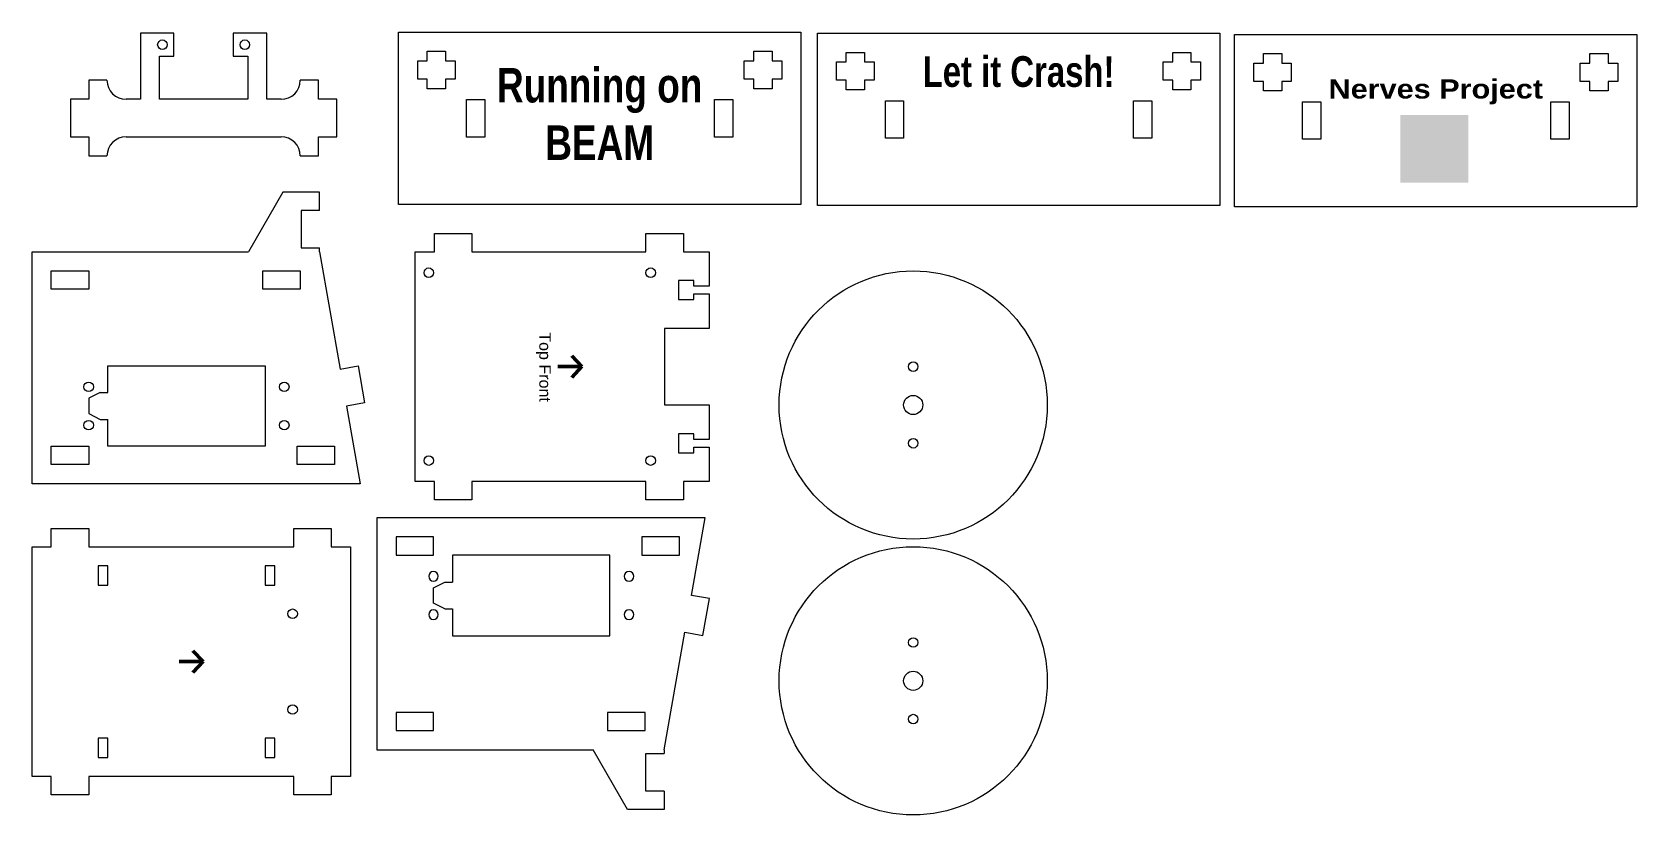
# Model space of a CAD drawing. Header units: millimetres. Extents: x 10 to 429, y 13 to 217.
import ezdxf
from ezdxf.enums import TextEntityAlignment as Align

# ---------------------------------------------------------------- set-up
doc = ezdxf.new("R2010")
doc.units = ezdxf.units.MM
doc.layers.get('0').update_dxf_attribs({"linetype": 'CONTINUOUS', "lineweight": 25, "true_color": 0x000000})
for name, color, linetype, lineweight, true_color in [('Cut insides', 1, 'CONTINUOUS', 0, 0xff0000), ('Cut outside', 5, 'CONTINUOUS', 0, 0x0000ff), ('Engrave', 7, 'CONTINUOUS', 25, 0x000000)]:
    doc.layers.add(name, color=color, linetype=linetype, lineweight=lineweight, true_color=true_color)
doc.styles.add('textstyle0', font='')
doc.styles.add('textstyle1', font='')
doc.styles.add('textstyle4', font='')
doc.styles.add('textstyle8', font='')
doc.styles.get('textstyle0').set_extended_font_data('Impact')
doc.styles.get('textstyle1').set_extended_font_data('Arial')
doc.styles.get('textstyle4').set_extended_font_data('Impact')
doc.styles.get('textstyle8').set_extended_font_data('Arial Black')

# ---------------------------------------------------------------- blocks, each defined once
blk = doc.blocks.new('raspberrypi')
at = {"layer": 'Cut insides'}
for centre in [(3.556, 52.832), (61.468, 52.832), (3.556, 3.81), (61.468, 3.81)]:
    blk.add_circle(centre, 1.25, dxfattribs=at)
blk = doc.blocks.new('top')
at = {"layer": 'Cut outside'}
for p, q in [((0, 70), (0, 76.7)), ((0, 76.7), (9, 76.7)), ((9, 76.7), (9, 72.7)), ((11, 72.7), (11, 76.7)), ((11, 76.7), (20, 76.7)), ((20, 76.7), (20, 65.1)), ((40, 65.1), (40, 76.7)), ((40, 76.7), (49, 76.7)), ((49, 76.7), (49, 72.7)), ((51, 72.7), (51, 76.7)), ((51, 76.7), (60, 76.7)), ((60, 76.7), (60, 70)), ((7.5, 72.7), (7.5, 68.7)), ((9, 72.7), (7.5, 72.7)), ((12.5, 72.7), (11, 72.7)), ((12.5, 68.7), (12.5, 72.7)), ((47.5, 72.7), (47.5, 68.7)), ((49, 72.7), (47.5, 72.7)), ((52.5, 72.7), (51, 72.7)), ((52.5, 68.7), (52.5, 72.7)), ((-4.78, 60.23), (-4.78, 70)), ((-4.78, 70), (0, 70)), ((7.5, 68.7), (12.5, 68.7)), ((47.5, 68.7), (52.5, 68.7)), ((60, 70), (64.78, 70)), ((64.78, 70), (64.78, 60.23)), ((20, 65.1), (40, 65.1)), ((0, 60.23), (-4.78, 60.23)), ((0, 14.78), (0, 60.23)), ((64.78, 60.23), (60, 60.23)), ((60, 60.23), (60, 14.78)), ((-4.78, 5), (-4.78, 14.78)), ((-4.78, 14.78), (0, 14.78)), ((60, 14.78), (64.78, 14.78)), ((64.78, 14.78), (64.78, 5)), ((0, 5), (-4.78, 5)), ((0, 0), (0, 5)), ((64.78, 5), (60, 5)), ((60, 5), (60, 0)), ((60, 0), (0, 0))]:
    blk.add_line(p, q, dxfattribs=at)
at = {"layer": 'Engrave', "lineweight": 50}
for p, q in [((30, 43.53), (27.17, 40.85)), ((27.17, 40.85), (30, 43.53)), ((30, 43.53), (27.17, 40.85)), ((27.17, 40.85), (30, 43.53)), ((30, 37.27), (30, 43.53)), ((30, 43.53), (32.83, 40.85)), ((32.83, 40.85), (30, 43.53)), ((30, 43.53), (30, 37.27)), ((30, 37.27), (30, 43.53)), ((30, 43.53), (32.83, 40.85)), ((32.83, 40.85), (30, 43.53)), ((30, 43.53), (30, 37.27)), ((30, 37.27), (30, 37.27)), ((30, 37.27), (30, 37.27))]:
    blk.add_line(p, q, dxfattribs=at)
at = {"layer": 'Cut outside', "rotation": 270}
blk.add_blockref('raspberrypi', (1.68, 65.02), dxfattribs=at)
at = {"layer": 'Engrave', "style": 'textstyle1'}
blk.add_text('Top Front', height=3, dxfattribs=at).set_placement((30.11, 31.5), align=Align.BOTTOM_CENTER)
blk = doc.blocks.new('bottom')
at = {"layer": 'Cut insides'}
for p, q in [((10, 63.33), (5, 63.33)), ((5, 63.33), (5, 60.83)), ((10, 60.83), (10, 63.33)), ((55, 63.33), (50, 63.33)), ((50, 63.33), (50, 60.83)), ((55, 60.83), (55, 63.33)), ((5, 60.83), (10, 60.83)), ((5, 60.83), (5, 60.83)), ((50, 60.83), (55, 60.83)), ((50, 60.83), (50, 60.83)), ((10, 19.78), (5, 19.78)), ((5, 19.78), (5, 17.28)), ((5, 17.28), (10, 17.28)), ((5, 17.28), (5, 17.28)), ((10, 17.28), (10, 19.78)), ((55, 19.78), (50, 19.78)), ((50, 19.78), (50, 17.28)), ((50, 17.28), (55, 17.28)), ((50, 17.28), (50, 17.28)), ((55, 17.28), (55, 19.78))]:
    blk.add_line(p, q, dxfattribs=at)
for centre in [(17.5, 68), (42.5, 68)]:
    blk.add_circle(centre, 1.25, dxfattribs=at)
at = {"layer": 'Cut outside'}
for p, q in [((0, 83.1), (60, 83.1)), ((0, 78.1), (0, 83.1)), ((60, 83.1), (60, 78.1)), ((-4.78, 68.33), (-4.78, 78.1)), ((-4.78, 78.1), (0, 78.1)), ((60, 78.1), (64.78, 78.1)), ((64.78, 78.1), (64.78, 68.33)), ((0, 68.33), (-4.78, 68.33)), ((0, 14.78), (0, 68.33)), ((64.78, 68.33), (60, 68.33)), ((60, 68.33), (60, 14.78)), ((30, 38.42), (30, 38.42)), ((30, 38.42), (30, 38.42)), ((-4.78, 5), (-4.78, 14.78)), ((-4.78, 14.78), (0, 14.78)), ((60, 14.78), (64.78, 14.78)), ((64.78, 14.78), (64.78, 5)), ((0, 5), (-4.78, 5)), ((0, 0), (0, 5)), ((64.78, 5), (60, 5)), ((60, 5), (60, 0)), ((60, 0), (0, 0))]:
    blk.add_line(p, q, dxfattribs=at)
at = {"layer": 'Engrave', "lineweight": 50}
for p, q in [((30, 44.68), (27.17, 42)), ((30, 38.42), (30, 44.68)), ((32.83, 42), (30, 44.68))]:
    blk.add_line(p, q, dxfattribs=at)
blk = doc.blocks.new('side')
at = {"layer": 'Cut insides'}
for p, q in [((50.77, 78.98), (55.55, 78.98)), ((50.77, 69.2), (50.77, 78.98)), ((55.55, 78.98), (55.55, 69.2)), ((5, 70), (9.77, 70)), ((5, 60.23), (5, 70)), ((9.77, 70), (9.77, 60.23)), ((55.55, 69.2), (50.77, 69.2)), ((9.77, 60.23), (5, 60.23)), ((29.77, 60.82), (50.77, 60.82)), ((29.77, 19.77), (29.77, 60.82)), ((50.77, 60.82), (50.77, 19.77)), ((36.77, 19.77), (29.77, 19.77)), ((36.77, 17.77), (36.77, 19.77)), ((36.77, 17.77), (38.27, 14.77)), ((42.27, 14.77), (43.77, 17.77)), ((50.77, 19.77), (43.77, 19.77)), ((43.77, 17.77), (43.77, 19.77)), ((5, 14.77), (9.77, 14.77)), ((5, 5), (5, 14.77)), ((9.77, 14.77), (9.77, 5)), ((38.27, 14.77), (42.27, 14.77)), ((50.77, 14.77), (55.55, 14.77)), ((50.77, 5), (50.77, 14.77)), ((55.55, 14.77), (55.55, 5)), ((9.77, 5), (5, 5)), ((55.55, 5), (50.77, 5))]:
    blk.add_line(p, q, dxfattribs=at)
for centre in [(35.27, 65.82), (45.27, 65.82), (35.27, 14.77), (45.27, 14.77)]:
    blk.add_circle(centre, 1.25, dxfattribs=at)
at = {"layer": 'Cut outside'}
for p, q in [((29.83, 85.11), (39.46, 86.81)), ((30.66, 80.41), (29.83, 85.11)), ((39.46, 86.81), (40.29, 82.1)), ((40.29, 82.1), (60.55, 85.68)), ((60.55, 85.68), (60.55, 0)), ((0, 75), (30.66, 80.41)), ((-15.55, 75), (-15.55, 65.45)), ((-10.78, 75), (-15.55, 75)), ((-10.78, 75), (-10.78, 70.22)), ((-1, 70.22), (-1, 75)), ((0, 75), (-1, 75)), ((-10.78, 70.22), (-1, 70.22)), ((-15.55, 65.45), (0, 56.47)), ((0, 0), (0, 56.47)), ((60.55, 0), (0, 0))]:
    blk.add_line(p, q, dxfattribs=at)
blk = doc.blocks.new('picamera')
at = {"layer": 'Cut insides'}
for centre in [(1.75, 14.25), (23.25, 14.25)]:
    blk.add_circle(centre, 1.25, dxfattribs=at)
blk = doc.blocks.new('camera_holder')
at = {"layer": 'Cut outside'}
for p, q in [((18.2775, 27.025), (18.2775, 9.775)), ((27.0275, 27.025), (18.2775, 27.025)), ((27.0275, 21.025), (27.0275, 27.025)), ((51.2775, 27.025), (42.5275, 27.025)), ((42.5275, 27.025), (42.5275, 21.025)), ((51.2775, 9.775), (51.2775, 27.025)), ((23.2775, 9.775), (23.2775, 21.025)), ((23.2775, 21.025), (27.0275, 21.025)), ((42.5275, 21.025), (46.2775, 21.025)), ((46.2775, 21.025), (46.2775, 9.775)), ((9.55, 14.775), (4.775, 14.775)), ((4.775, 14.775), (4.775, 9.775)), ((64.78, 14.775), (60.005, 14.775)), ((64.78, 9.775), (64.78, 14.775)), ((0, 9.775), (0, 0)), ((4.775, 9.775), (0, 9.775)), ((18.2775, 9.775), (14.55, 9.775)), ((46.2775, 9.775), (23.2775, 9.775)), ((55.005, 9.775), (51.2775, 9.775)), ((69.555, 9.775), (64.78, 9.775)), ((69.555, 0), (69.555, 9.775)), ((0, 0), (4.775, 0)), ((4.775, 0), (4.775, -5)), ((14.55, 0), (55.005, 0)), ((64.78, 0), (69.555, 0)), ((64.78, -5), (64.78, 0)), ((4.775, -5), (9.55, -5)), ((60.005, -5), (64.78, -5))]:
    blk.add_line(p, q, dxfattribs=at)
for centre, start, end in [((14.55, 14.775), 180, 270), ((55.005, 14.775), 270, 0), ((14.55, -5), 90, 180), ((55.005, -5), 0, 90)]:
    blk.add_arc(centre, 5, start, end, dxfattribs=at)
blk.add_blockref('picamera', (22.2775, 9.775), dxfattribs=at)
blk = doc.blocks.new('wheel')
at = {"layer": 'Cut insides'}
for centre, radius in [((0, 10), 1.25), ((0, 0), 2.5), ((0, -10), 1.25)]:
    blk.add_circle(centre, radius, dxfattribs=at)
at = {"layer": 'Cut outside'}
blk.add_circle((0, 0), 35, dxfattribs=at)
blk = doc.blocks.new('shovel-blank')
at = {"layer": 'Cut insides'}
for p, q in [((17.725, 27.3875), (22.5, 27.3875)), ((17.725, 17.6125), (17.725, 27.3875)), ((22.5, 27.3875), (22.5, 17.6125)), ((82.5, 27.3875), (87.275, 27.3875)), ((82.5, 17.6125), (82.5, 27.3875)), ((87.275, 27.3875), (87.275, 17.6125)), ((22.5, 17.6125), (17.725, 17.6125)), ((87.275, 17.6125), (82.5, 17.6125))]:
    blk.add_line(p, q, dxfattribs=at)
at = {"layer": 'Cut outside'}
for p, q in [((0, 45), (105, 45)), ((0, 0), (0, 45)), ((105, 45), (105, 0)), ((105, 0), (0, 0))]:
    blk.add_line(p, q, dxfattribs=at)
blk = doc.blocks.new('shovel-accessory')
at = {"layer": 'Cut insides'}
for p, q in [((7.5, 37.5), (7.5, 40)), ((7.5, 40), (12.28, 40)), ((12.28, 40), (12.28, 37.5)), ((92.73, 37.5), (92.73, 40)), ((92.73, 40), (97.51, 40)), ((97.51, 40), (97.51, 37.5)), ((5, 37.5), (7.5, 37.5)), ((5, 32.73), (5, 37.5)), ((12.28, 37.5), (14.78, 37.5)), ((14.78, 37.5), (14.78, 32.73)), ((90.23, 37.5), (92.73, 37.5)), ((90.23, 32.73), (90.23, 37.5)), ((97.51, 37.5), (100.01, 37.5)), ((100.01, 37.5), (100.01, 32.73)), ((7.5, 32.73), (5, 32.73)), ((7.5, 30.23), (7.5, 32.73)), ((12.28, 30.23), (7.5, 30.23)), ((14.78, 32.73), (12.28, 32.73)), ((12.28, 32.73), (12.28, 30.23)), ((92.73, 32.73), (90.23, 32.73)), ((92.73, 30.23), (92.73, 32.73)), ((97.51, 30.23), (92.73, 30.23)), ((100.01, 32.73), (97.51, 32.73)), ((97.51, 32.73), (97.51, 30.23))]:
    blk.add_line(p, q, dxfattribs=at)
blk.add_blockref('shovel-blank', (0, 0))
blk = doc.blocks.new('shovel-BEAM')
blk.add_blockref('shovel-accessory', (0, 0))
at = {"layer": 'Engrave', "insert": (52.5, 23.64), "char_height": 9, "attachment_point": 5, "style": 'textstyle4'}
blk.add_mtext('Running on \\PBEAM', dxfattribs=at)
blk = doc.blocks.new('shovel-LetItCrash')
blk.add_blockref('shovel-accessory', (0, 0))
at = {"layer": 'Engrave', "style": 'textstyle0'}
blk.add_text('Let it Crash!', height=8, dxfattribs=at).set_placement((52.5, 35), align=Align.MIDDLE_CENTER)
blk = doc.blocks.new('Nerves-logo')
at = {"true_color": 0xc0c0c0}
blk.add_hatch(color=9, dxfattribs=at).paths.add_polyline_path([(0, 118), (118.4, 118), (118.4, 0), (0, 0)])
at = {"layer": 'Engrave', "true_color": 0x000000}
h = blk.add_hatch(color=7, dxfattribs=at)
h.paths.add_polyline_path([(29.6, 19.1), (29.6, 9.7), (20.2, 9.7), (10.8, 9.7), (10.8, 19.1), (10.8, 19.1), (10.8, 28.5), (20.2, 28.5), (29.6, 28.5)])
h.paths.add_polyline_path([(89.9, 19.1), (89.9, 28.5), (99.3, 28.5), (108.7, 28.5), (108.7, 19.1), (108.7, 9.7), (99.3, 9.7), (89.9, 9.7), (89.9, 19.1)])
h.paths.add_polyline_path([(10.8, 78.4), (10.8, 87.7), (30.1, 87.7), (49.3, 87.7), (49.3, 78.4), (49.3, 69.1), (30.1, 69.1), (10.8, 69.1), (10.8, 78.4)])
h.paths.add_polyline_path([(50.4, 58.6), (50.4, 68), (59.8, 68), (69.2, 68), (69.2, 58.6), (69.2, 49.2), (59.8, 49.2), (50.4, 49.2), (50.4, 58.6)])
h.paths.add_polyline_path([(70.2, 78.4), (70.2, 87.7), (89.5, 87.7), (108.7, 87.7), (108.7, 78.4), (108.7, 69.1), (89.5, 69.1), (70.2, 69.1), (70.2, 78.4)])
h.paths.add_polyline_path([(70.2, 38.9), (70.2, 48.2), (79.5, 48.2), (88.8, 48.2), (88.8, 38.9), (88.8, 29.6), (79.5, 29.6), (70.2, 29.6), (70.2, 38.9)])
h.paths.add_polyline_path([(30.7, 38.9), (30.7, 48.2), (40, 48.2), (49.3, 48.2), (49.3, 38.9), (49.3, 29.6), (40, 29.6), (30.7, 29.6), (30.7, 38.9)])
blk = doc.blocks.new('shovel-Nerves')
blk.add_blockref('shovel-accessory', (0, 0))
at = {"layer": 'Engrave', "xscale": 0.15, "yscale": 0.15}
blk.add_blockref('Nerves-logo', (43.28, 6.28), dxfattribs=at)
at = {"layer": 'Engrave', "insert": (52.5, 30), "char_height": 5, "attachment_point": 5, "style": 'textstyle8'}
blk.add_mtext('Nerves Project', dxfattribs=at)

msp = doc.modelspace()

# ---------------------------------------------------------------- block references
at = {"xscale": -1, "yscale": -1, "rotation": 90}
msp.add_blockref('side', (10, 160), dxfattribs=at)
at = {"rotation": 270}
for name, p in [('top', (110, 160)), ('bottom', (10, 83))]:
    msp.add_blockref(name, p, dxfattribs=at)
for p in [(240, 120), (240, 48)]:
    msp.add_blockref('wheel', p)
at = {"yscale": -1, "rotation": 90}
msp.add_blockref('side', (100, 30), dxfattribs=at)
at = {"layer": 'Cut insides'}
for name, p in [('shovel-BEAM', (105.66, 172.32)), ('shovel-LetItCrash', (215, 172.03)), ('shovel-Nerves', (323.91, 171.73))]:
    msp.add_blockref(name, p, dxfattribs=at)
at = {"layer": 'Cut outside'}
msp.add_blockref('camera_holder', (20, 190), dxfattribs=at)

doc.saveas('drawing.dxf')
